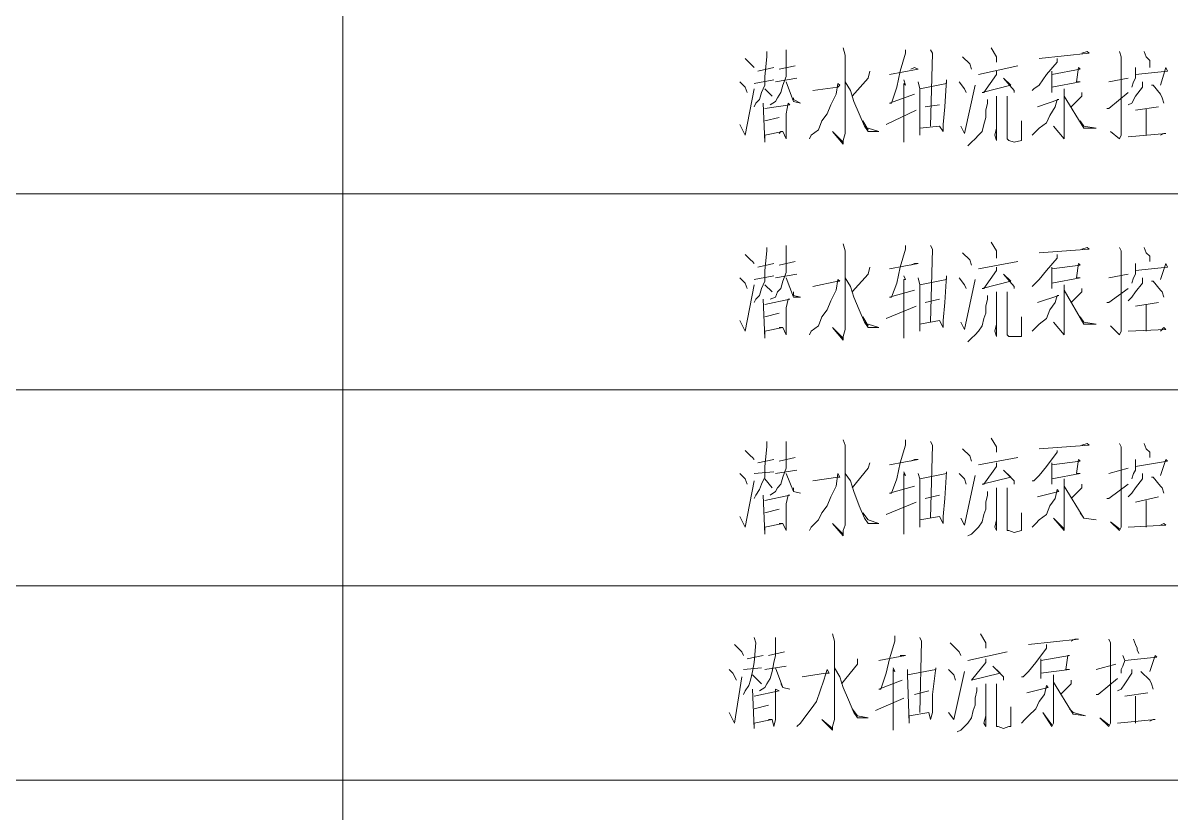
# Model space of a CAD drawing. Header units: millimetres. Extents: x 201 to 11482, y -7821 to 251.
# Drawn here: x 3318.21 to 3359.13, y -6801.53 to -6773.37 of the extents above; entities that cross this region are included whole.
import ezdxf

# ---------------------------------------------------------------- set-up
doc = ezdxf.new("R2010")
doc.units = ezdxf.units.MM

msp = doc.modelspace()

# ---------------------------------------------------------------- linework, layer by layer
at = {"color": 0, "lineweight": 18}
for points in [[(3279.822, -6772.481), (3279.822, -6779.466), (3329.606, -6779.466)], [(3329.606, -6772.481), (3329.606, -6779.466), (3389.36, -6779.466)], [(3344.719, -6774.386), (3344.719, -6774.577), (3344.656, -6775.275), (3344.656, -6775.593), (3344.529, -6775.847), (3344.465, -6776.101), (3344.338, -6776.228), (3344.275, -6776.355)], [(3345.418, -6774.323), (3345.418, -6774.513), (3345.418, -6775.021), (3345.418, -6775.275), (3345.291, -6775.593), (3345.227, -6775.847), (3345.1, -6776.037), (3345.037, -6776.164), (3344.846, -6776.291)], [(3347.45, -6774.259), (3347.513, -6774.513), (3347.513, -6777.307), (3347.45, -6777.561), (3347.45, -6777.688), (3347.069, -6777.244), (3347.45, -6777.625)], [(3349.672, -6774.323), (3349.672, -6774.45), (3349.482, -6775.085), (3349.355, -6775.656), (3349.164, -6776.228), (3349.101, -6776.228), (3349.99, -6775.91)], [(3350.561, -6774.323), (3350.625, -6774.45), (3350.625, -6774.45), (3350.561, -6777.053)], [(3352.72, -6774.259), (3352.911, -6774.577), (3352.911, -6774.64), (3352.911, -6774.767)], [(3354.435, -6774.64), (3356.213, -6774.45), (3356.149, -6774.386), (3355.959, -6774.45)], [(3357.292, -6774.386), (3357.356, -6774.577), (3357.356, -6777.371), (3357.292, -6777.498), (3356.975, -6777.244), (3357.292, -6777.498)], [(3358.181, -6774.386), (3358.245, -6774.577), (3358.372, -6774.704), (3358.372, -6774.831), (3358.372, -6774.958)], [(3343.957, -6774.64), (3344.148, -6774.831), (3344.211, -6774.894), (3344.275, -6774.958)], [(3351.704, -6774.577), (3351.958, -6774.831), (3352.022, -6775.021)], [(3355.07, -6774.64), (3355.07, -6774.767), (3354.689, -6775.212), (3354.435, -6775.593), (3354.244, -6775.72), (3354.181, -6775.783)], [(3344.402, -6775.085), (3344.973, -6774.958)], [(3345.164, -6775.021), (3345.735, -6774.894)], [(3348.402, -6775.085), (3348.339, -6775.339), (3347.767, -6775.974)], [(3349.101, -6775.212), (3350.117, -6775.021), (3349.99, -6774.958), (3349.863, -6775.021)], [(3352.276, -6775.212), (3353.673, -6774.894)], [(3352.911, -6775.085), (3352.911, -6775.212), (3352.466, -6775.847), (3352.403, -6775.847), (3353.419, -6775.593), (3353.165, -6775.339), (3353.546, -6775.783), (3353.546, -6775.847)], [(3354.879, -6775.085), (3354.879, -6775.847), (3354.879, -6775.656), (3355.895, -6775.466), (3355.768, -6775.466), (3355.832, -6774.958), (3355.895, -6775.021), (3354.879, -6775.212)], [(3357.864, -6774.958), (3357.864, -6775.212), (3357.864, -6775.339), (3357.8, -6775.466), (3357.737, -6775.656)], [(3357.864, -6775.212), (3359.007, -6775.085), (3358.943, -6774.958), (3358.753, -6775.593)], [(3343.767, -6775.466), (3343.957, -6775.656), (3344.021, -6775.847)], [(3344.973, -6775.402), (3344.275, -6775.529)], [(3345.799, -6775.339), (3345.037, -6775.466)], [(3345.418, -6775.466), (3345.672, -6776.164), (3345.926, -6776.228), (3345.672, -6776.101), (3345.672, -6776.037)], [(3346.37, -6775.783), (3347.259, -6775.656), (3347.323, -6775.593), (3347.259, -6775.529), (3347.196, -6775.91), (3347.005, -6776.291), (3346.878, -6776.609), (3346.688, -6776.863), (3346.561, -6777.18), (3346.307, -6777.371), (3346.243, -6777.498)], [(3347.513, -6775.466), (3347.704, -6775.783), (3347.831, -6776.164), (3348.021, -6776.609), (3348.212, -6777.053), (3348.339, -6777.244), (3348.72, -6777.244), (3348.339, -6777.117)], [(3349.609, -6775.402), (3349.672, -6775.593), (3349.609, -6775.529), (3349.609, -6777.625), (3349.609, -6777.498), (3349.609, -6777.244)], [(3350.117, -6775.466), (3350.18, -6775.72), (3350.18, -6777.371), (3350.18, -6777.117), (3350.879, -6777.053), (3351.006, -6777.244), (3351.006, -6776.99), (3351.069, -6776.355), (3351.133, -6775.402), (3351.133, -6775.529), (3350.18, -6775.72)], [(3351.577, -6775.466), (3351.768, -6775.72), (3351.831, -6775.847)], [(3351.641, -6777.053), (3351.768, -6777.307), (3352.149, -6775.593)], [(3356.911, -6775.466), (3357.61, -6775.339)], [(3358.118, -6775.466), (3358.118, -6775.656), (3357.864, -6775.974), (3357.737, -6776.228), (3357.61, -6776.291)], [(3358.435, -6775.593), (3358.499, -6775.593), (3358.753, -6775.91), (3358.816, -6776.037), (3358.88, -6776.228)], [(3343.767, -6776.99), (3343.957, -6777.371), (3344.275, -6775.72)], [(3344.656, -6775.72), (3344.91, -6775.974)], [(3352.911, -6775.974), (3352.911, -6776.101), (3352.911, -6777.307), (3352.911, -6777.561), (3352.847, -6777.371), (3352.911, -6777.117)], [(3353.292, -6775.974), (3353.292, -6777.18), (3353.292, -6777.371), (3353.292, -6777.498), (3353.355, -6777.561), (3353.546, -6777.625), (3353.8, -6777.561), (3353.8, -6777.498), (3353.8, -6776.863)], [(3355.324, -6775.72), (3355.324, -6775.847), (3355.324, -6777.18), (3355.324, -6777.371), (3355.324, -6777.498), (3354.943, -6777.053), (3355.324, -6777.498)], [(3355.324, -6775.974), (3356.022, -6777.117), (3356.467, -6777.117), (3356.022, -6777.053), (3355.895, -6776.863)], [(3355.959, -6775.847), (3355.959, -6775.974), (3355.578, -6776.355)], [(3356.848, -6776.418), (3356.911, -6776.418), (3357.61, -6775.847)], [(3344.592, -6776.228), (3344.656, -6777.625), (3344.656, -6777.371), (3345.291, -6777.244), (3345.227, -6777.244), (3345.164, -6777.307)], [(3344.656, -6776.418), (3345.545, -6776.291), (3345.481, -6776.228), (3345.418, -6776.609), (3345.418, -6776.863), (3345.418, -6777.117), (3345.418, -6777.307), (3345.418, -6777.498), (3345.291, -6777.244)], [(3348.974, -6776.99), (3350.053, -6776.482)], [(3350.371, -6776.355), (3350.879, -6776.291)], [(3352.593, -6776.101), (3352.593, -6776.228), (3352.53, -6776.482), (3352.53, -6776.736), (3352.466, -6776.99), (3352.403, -6777.244), (3352.276, -6777.371), (3352.149, -6777.498), (3352.022, -6777.625), (3351.895, -6777.752)], [(3354.371, -6776.355), (3355.133, -6776.101), (3355.07, -6776.101), (3355.006, -6776.355), (3354.816, -6776.672), (3354.689, -6776.926), (3354.435, -6777.117), (3354.308, -6777.244), (3354.181, -6777.371)], [(3357.864, -6776.482), (3358.689, -6776.355)], [(3358.245, -6776.418), (3358.245, -6777.371)], [(3345.164, -6776.736), (3344.656, -6776.863)], [(3348.148, -6776.863), (3348.339, -6777.18)], [(3357.61, -6777.434), (3358.943, -6777.307), (3358.88, -6777.307), (3358.753, -6777.371)], [(3279.822, -6779.466), (3279.822, -6786.451), (3329.606, -6786.451)], [(3329.606, -6779.466), (3329.606, -6786.451), (3389.36, -6786.451)], [(3344.719, -6781.371), (3344.719, -6781.498), (3344.656, -6782.197), (3344.656, -6782.578), (3344.529, -6782.832), (3344.465, -6783.086), (3344.338, -6783.213), (3344.275, -6783.34)], [(3345.418, -6781.308), (3345.418, -6781.498), (3345.418, -6782.006), (3345.418, -6782.26), (3345.291, -6782.578), (3345.227, -6782.832), (3345.1, -6782.959), (3345.037, -6783.149), (3344.846, -6783.213)], [(3347.45, -6781.244), (3347.513, -6781.498), (3347.513, -6784.292), (3347.45, -6784.546), (3347.45, -6784.673), (3347.069, -6784.229), (3347.45, -6784.61)], [(3349.672, -6781.308), (3349.672, -6781.435), (3349.482, -6782.07), (3349.355, -6782.641), (3349.164, -6783.149), (3349.101, -6783.149), (3349.99, -6782.895)], [(3350.561, -6781.308), (3350.625, -6781.435), (3350.625, -6781.435), (3350.561, -6784.038)], [(3352.72, -6781.181), (3352.911, -6781.498), (3352.911, -6781.625), (3352.911, -6781.752)], [(3354.435, -6781.562), (3356.213, -6781.435), (3356.149, -6781.371), (3355.959, -6781.435)], [(3357.292, -6781.371), (3357.356, -6781.498), (3357.356, -6784.356), (3357.292, -6784.483), (3357.292, -6784.483), (3356.975, -6784.165), (3357.292, -6784.483)], [(3358.181, -6781.371), (3358.245, -6781.562), (3358.372, -6781.689), (3358.372, -6781.752), (3358.372, -6781.879)], [(3343.957, -6781.625), (3344.148, -6781.816), (3344.211, -6781.879), (3344.275, -6781.943)], [(3351.704, -6781.562), (3351.958, -6781.816), (3352.022, -6782.006)], [(3355.07, -6781.625), (3355.07, -6781.752), (3354.689, -6782.197), (3354.435, -6782.514), (3354.244, -6782.705), (3354.181, -6782.768)], [(3344.402, -6782.07), (3344.973, -6781.943)], [(3345.164, -6782.006), (3345.735, -6781.879)], [(3348.402, -6782.07), (3348.339, -6782.324), (3347.767, -6782.959)], [(3349.101, -6782.133), (3350.117, -6781.943), (3349.99, -6781.943), (3349.863, -6782.006)], [(3352.276, -6782.133), (3353.673, -6781.879)], [(3352.911, -6782.07), (3352.911, -6782.197), (3352.466, -6782.832), (3352.403, -6782.832), (3353.419, -6782.578), (3353.165, -6782.324), (3353.546, -6782.768), (3353.546, -6782.832)], [(3354.879, -6782.07), (3354.879, -6782.832), (3354.879, -6782.641), (3355.895, -6782.451), (3355.768, -6782.451), (3355.832, -6781.943), (3355.895, -6782.006), (3354.879, -6782.133)], [(3357.864, -6781.943), (3357.864, -6782.197), (3357.864, -6782.324), (3357.8, -6782.451), (3357.737, -6782.641)], [(3357.864, -6782.197), (3359.007, -6782.07), (3358.943, -6781.943), (3358.753, -6782.514)], [(3343.767, -6782.451), (3343.957, -6782.641), (3344.021, -6782.832)], [(3344.973, -6782.387), (3344.275, -6782.514)], [(3345.799, -6782.324), (3345.037, -6782.451)], [(3345.418, -6782.451), (3345.672, -6783.149), (3345.926, -6783.149), (3345.672, -6783.086), (3345.672, -6782.959)], [(3346.37, -6782.768), (3347.259, -6782.578), (3347.323, -6782.578), (3347.259, -6782.514), (3347.196, -6782.895), (3347.005, -6783.276), (3346.878, -6783.594), (3346.688, -6783.848), (3346.561, -6784.165), (3346.307, -6784.356), (3346.243, -6784.483)], [(3347.513, -6782.451), (3347.704, -6782.768), (3347.831, -6783.149), (3348.021, -6783.594), (3348.212, -6784.038), (3348.339, -6784.229), (3348.72, -6784.229), (3348.339, -6784.102)], [(3349.609, -6782.387), (3349.672, -6782.514), (3349.609, -6782.514), (3349.609, -6784.61), (3349.609, -6784.483), (3349.609, -6784.165)], [(3350.117, -6782.451), (3350.18, -6782.705), (3350.18, -6784.356), (3350.18, -6784.102), (3350.879, -6783.975), (3351.006, -6784.229), (3351.006, -6783.975), (3351.069, -6783.34), (3351.133, -6782.387), (3351.133, -6782.514), (3350.18, -6782.705)], [(3351.577, -6782.451), (3351.768, -6782.705), (3351.831, -6782.832)], [(3351.641, -6784.038), (3351.768, -6784.292), (3352.149, -6782.514)], [(3356.911, -6782.451), (3357.61, -6782.324)], [(3358.118, -6782.451), (3358.118, -6782.641), (3357.864, -6782.959), (3357.737, -6783.149), (3357.61, -6783.276)], [(3358.435, -6782.578), (3358.499, -6782.578), (3358.753, -6782.895), (3358.816, -6782.959), (3358.88, -6783.149)], [(3343.767, -6783.975), (3343.957, -6784.356), (3344.275, -6782.705)], [(3344.656, -6782.705), (3344.91, -6782.959)], [(3352.911, -6782.959), (3352.911, -6783.086), (3352.911, -6784.292), (3352.911, -6784.546), (3352.847, -6784.356), (3352.911, -6784.102)], [(3353.292, -6782.959), (3353.292, -6784.165), (3353.292, -6784.356), (3353.292, -6784.483), (3353.355, -6784.546), (3353.546, -6784.546), (3353.8, -6784.546), (3353.8, -6784.483), (3353.8, -6783.848)], [(3355.324, -6782.705), (3355.324, -6782.832), (3355.324, -6784.165), (3355.324, -6784.356), (3355.324, -6784.483), (3354.943, -6784.038), (3355.324, -6784.483)], [(3355.324, -6782.895), (3356.022, -6784.102), (3356.467, -6784.102), (3356.022, -6784.038), (3355.895, -6783.848)], [(3355.959, -6782.832), (3355.959, -6782.959), (3355.578, -6783.34)], [(3356.848, -6783.34), (3356.911, -6783.34), (3357.61, -6782.832)], [(3344.592, -6783.213), (3344.656, -6784.61), (3344.656, -6784.356), (3345.291, -6784.229), (3345.227, -6784.229), (3345.164, -6784.229)], [(3344.656, -6783.403), (3345.545, -6783.213), (3345.481, -6783.213), (3345.418, -6783.53), (3345.418, -6783.848), (3345.418, -6784.102), (3345.418, -6784.229), (3345.418, -6784.483), (3345.291, -6784.229)], [(3350.371, -6783.34), (3350.879, -6783.213)], [(3352.593, -6783.086), (3352.593, -6783.213), (3352.53, -6783.467), (3352.53, -6783.721), (3352.466, -6783.911), (3352.403, -6784.165), (3352.276, -6784.356), (3352.149, -6784.483), (3352.022, -6784.61), (3351.895, -6784.737)], [(3354.371, -6783.34), (3355.133, -6783.086), (3355.07, -6783.086), (3355.006, -6783.34), (3354.816, -6783.594), (3354.689, -6783.911), (3354.435, -6784.102), (3354.308, -6784.229), (3354.181, -6784.356)], [(3357.864, -6783.467), (3358.689, -6783.34)], [(3358.245, -6783.403), (3358.245, -6784.356)], [(3345.164, -6783.721), (3344.656, -6783.848)], [(3348.148, -6783.848), (3348.339, -6784.165)], [(3348.974, -6783.911), (3350.053, -6783.467)], [(3357.61, -6784.356), (3358.943, -6784.292), (3358.88, -6784.229), (3358.753, -6784.356)], [(3279.822, -6786.451), (3279.822, -6793.436), (3329.606, -6793.436)], [(3329.606, -6786.451), (3329.606, -6793.436), (3389.36, -6793.436)], [(3344.719, -6788.293), (3344.719, -6788.483), (3344.656, -6789.182), (3344.656, -6789.563), (3344.529, -6789.817), (3344.465, -6790.007), (3344.338, -6790.198), (3344.275, -6790.325)], [(3345.418, -6788.293), (3345.418, -6788.42), (3345.418, -6788.991), (3345.418, -6789.245), (3345.291, -6789.563), (3345.227, -6789.817), (3345.1, -6789.944), (3345.037, -6790.071), (3344.846, -6790.198)], [(3347.45, -6788.229), (3347.513, -6788.42), (3347.513, -6791.277), (3347.45, -6791.468), (3347.45, -6791.658), (3347.069, -6791.214), (3347.45, -6791.595)], [(3349.672, -6788.229), (3349.672, -6788.42), (3349.482, -6789.055), (3349.355, -6789.626), (3349.164, -6790.134), (3349.101, -6790.134), (3349.99, -6789.88)], [(3350.561, -6788.293), (3350.625, -6788.42), (3350.625, -6788.42), (3350.561, -6791.023)], [(3352.72, -6788.166), (3352.911, -6788.483), (3352.911, -6788.61), (3352.911, -6788.674)], [(3343.957, -6788.61), (3344.148, -6788.801), (3344.211, -6788.864), (3344.275, -6788.928)], [(3351.704, -6788.547), (3351.958, -6788.801), (3352.022, -6788.991)], [(3355.07, -6788.61), (3355.07, -6788.674), (3354.689, -6789.182), (3354.435, -6789.499), (3354.244, -6789.69), (3354.181, -6789.69)], [(3354.435, -6788.547), (3356.213, -6788.42), (3356.149, -6788.356), (3355.959, -6788.42)], [(3357.292, -6788.356), (3357.356, -6788.483), (3357.356, -6791.341), (3357.292, -6791.468), (3357.292, -6791.468), (3356.975, -6791.15), (3357.292, -6791.404)], [(3358.181, -6788.356), (3358.245, -6788.547), (3358.372, -6788.674), (3358.372, -6788.737), (3358.372, -6788.864)], [(3344.402, -6789.055), (3344.973, -6788.928)], [(3345.164, -6788.991), (3345.735, -6788.864)], [(3348.402, -6789.055), (3348.339, -6789.245), (3347.767, -6789.944)], [(3349.101, -6789.118), (3350.117, -6788.928), (3349.99, -6788.928), (3349.863, -6788.991)], [(3352.276, -6789.118), (3353.673, -6788.864)], [(3352.911, -6789.055), (3352.911, -6789.182), (3352.466, -6789.817), (3352.403, -6789.817), (3353.419, -6789.563), (3353.165, -6789.309), (3353.546, -6789.69), (3353.546, -6789.817)], [(3354.879, -6789.055), (3354.879, -6789.817), (3354.879, -6789.626), (3355.895, -6789.436), (3355.768, -6789.436), (3355.832, -6788.928), (3355.895, -6788.991), (3354.879, -6789.118)], [(3357.864, -6788.928), (3357.864, -6789.182), (3357.864, -6789.309), (3357.8, -6789.436), (3357.737, -6789.626)], [(3357.864, -6789.182), (3359.007, -6788.991), (3358.943, -6788.928), (3358.753, -6789.499)], [(3343.767, -6789.436), (3343.957, -6789.626), (3344.021, -6789.817)], [(3344.973, -6789.372), (3344.275, -6789.436)], [(3345.799, -6789.309), (3345.037, -6789.436)], [(3345.418, -6789.436), (3345.672, -6790.071), (3345.926, -6790.134), (3345.672, -6790.071), (3345.672, -6789.944)], [(3346.37, -6789.69), (3347.259, -6789.563), (3347.323, -6789.563), (3347.259, -6789.436), (3347.196, -6789.88), (3347.005, -6790.261), (3346.878, -6790.579), (3346.688, -6790.833), (3346.561, -6791.087), (3346.307, -6791.341), (3346.243, -6791.468)], [(3347.513, -6789.436), (3347.704, -6789.69), (3347.831, -6790.071), (3348.021, -6790.579), (3348.212, -6791.023), (3348.339, -6791.214), (3348.72, -6791.214), (3348.339, -6791.087)], [(3349.609, -6789.372), (3349.672, -6789.499), (3349.609, -6789.436), (3349.609, -6791.595), (3349.609, -6791.404), (3349.609, -6791.15)], [(3350.117, -6789.436), (3350.18, -6789.626), (3350.18, -6791.341), (3350.18, -6791.087), (3350.879, -6790.96), (3351.006, -6791.214), (3351.006, -6790.96), (3351.069, -6790.325), (3351.133, -6789.372), (3351.133, -6789.436), (3350.18, -6789.626)], [(3351.577, -6789.436), (3351.768, -6789.626), (3351.831, -6789.817)], [(3351.641, -6791.023), (3351.768, -6791.277), (3352.149, -6789.499)], [(3356.911, -6789.436), (3357.61, -6789.245)], [(3358.118, -6789.436), (3358.118, -6789.626), (3357.864, -6789.944), (3357.737, -6790.134), (3357.61, -6790.261)], [(3358.435, -6789.563), (3358.499, -6789.563), (3358.753, -6789.88), (3358.816, -6789.944), (3358.88, -6790.134)], [(3343.767, -6790.96), (3343.957, -6791.341), (3344.275, -6789.69)], [(3344.656, -6789.626), (3344.91, -6789.944)], [(3352.911, -6789.944), (3352.911, -6790.071), (3352.911, -6791.277), (3352.911, -6791.468), (3352.847, -6791.341), (3352.911, -6791.087)], [(3353.292, -6789.944), (3353.292, -6791.087), (3353.292, -6791.341), (3353.292, -6791.468), (3353.355, -6791.468), (3353.546, -6791.531), (3353.8, -6791.468), (3353.8, -6791.468), (3353.8, -6790.833)], [(3355.324, -6789.626), (3355.324, -6789.817), (3355.324, -6791.087), (3355.324, -6791.341), (3355.324, -6791.468), (3354.943, -6791.023), (3355.324, -6791.404)], [(3355.324, -6789.88), (3356.022, -6791.023), (3356.467, -6791.087), (3356.022, -6791.023), (3355.895, -6790.833)], [(3355.959, -6789.817), (3355.959, -6789.944), (3355.578, -6790.325)], [(3356.848, -6790.325), (3356.911, -6790.325), (3357.61, -6789.817)], [(3344.592, -6790.198), (3344.656, -6791.595), (3344.656, -6791.341), (3345.291, -6791.214), (3345.227, -6791.214), (3345.164, -6791.214)], [(3344.656, -6790.388), (3345.545, -6790.198), (3345.481, -6790.198), (3345.418, -6790.515), (3345.418, -6790.833), (3345.418, -6791.087), (3345.418, -6791.214), (3345.418, -6791.468), (3345.291, -6791.214)], [(3350.371, -6790.325), (3350.879, -6790.198)], [(3352.593, -6790.071), (3352.593, -6790.198), (3352.53, -6790.452), (3352.53, -6790.706), (3352.466, -6790.896), (3352.403, -6791.15), (3352.276, -6791.341), (3352.149, -6791.468), (3352.022, -6791.595), (3351.895, -6791.658)], [(3354.371, -6790.261), (3355.133, -6790.071), (3355.07, -6790.007), (3355.006, -6790.325), (3354.816, -6790.579), (3354.689, -6790.896), (3354.435, -6791.087), (3354.308, -6791.214), (3354.181, -6791.341)], [(3357.864, -6790.452), (3358.689, -6790.261)], [(3358.245, -6790.388), (3358.245, -6791.341)], [(3345.164, -6790.706), (3344.656, -6790.833)], [(3348.974, -6790.896), (3350.053, -6790.452)], [(3348.148, -6790.833), (3348.339, -6791.087)], [(3357.61, -6791.341), (3358.943, -6791.277), (3358.88, -6791.214), (3358.753, -6791.277)], [(3279.822, -6793.436), (3279.822, -6800.358), (3329.606, -6800.358)], [(3329.606, -6793.436), (3329.606, -6800.358), (3389.36, -6800.358)], [(3344.275, -6795.278), (3344.338, -6795.468), (3344.275, -6796.167), (3344.211, -6796.484), (3344.148, -6796.802), (3344.084, -6796.992), (3343.957, -6797.183), (3343.894, -6797.31)], [(3345.037, -6795.278), (3345.037, -6795.405), (3345.037, -6795.913), (3344.973, -6796.167), (3344.91, -6796.484), (3344.846, -6796.738), (3344.719, -6796.929), (3344.656, -6797.056), (3344.465, -6797.183)], [(3347.069, -6795.151), (3347.132, -6795.405), (3347.132, -6798.199), (3347.069, -6798.453), (3347.069, -6798.58), (3346.688, -6798.199), (3347.069, -6798.516)], [(3349.291, -6795.214), (3349.291, -6795.405), (3349.101, -6796.04), (3348.974, -6796.548), (3348.783, -6797.119), (3348.72, -6797.119), (3349.545, -6796.802)], [(3350.18, -6795.278), (3350.244, -6795.405), (3350.244, -6795.405), (3350.18, -6797.945)], [(3352.339, -6795.151), (3352.53, -6795.468), (3352.53, -6795.532), (3352.53, -6795.659)], [(3343.576, -6795.532), (3343.767, -6795.722), (3343.83, -6795.786), (3343.894, -6795.913)], [(3351.26, -6795.468), (3351.577, -6795.786), (3351.641, -6795.913)], [(3354.689, -6795.532), (3354.689, -6795.659), (3354.308, -6796.167), (3354.054, -6796.484), (3353.863, -6796.675), (3353.8, -6796.675)], [(3354.054, -6795.532), (3355.832, -6795.341), (3355.705, -6795.341), (3355.578, -6795.405)], [(3356.911, -6795.341), (3356.975, -6795.468), (3356.975, -6798.326), (3356.911, -6798.453), (3356.911, -6798.453), (3356.594, -6798.135), (3356.911, -6798.389)], [(3357.8, -6795.341), (3357.864, -6795.532), (3357.927, -6795.659), (3357.927, -6795.722), (3357.991, -6795.849)], [(3344.021, -6796.04), (3344.592, -6795.913)], [(3344.783, -6795.913), (3345.354, -6795.786)], [(3347.958, -6796.04), (3347.958, -6796.23), (3347.386, -6796.929)], [(3348.72, -6796.103), (3349.672, -6795.913), (3349.609, -6795.913), (3349.482, -6795.913)], [(3351.895, -6796.103), (3353.292, -6795.786)], [(3352.53, -6796.04), (3352.53, -6796.167), (3352.022, -6796.802), (3352.022, -6796.802), (3353.038, -6796.548), (3352.784, -6796.294), (3353.165, -6796.675), (3353.165, -6796.802)], [(3354.498, -6796.04), (3354.498, -6796.738), (3354.498, -6796.548), (3355.514, -6796.421), (3355.387, -6796.421), (3355.451, -6795.913), (3355.514, -6795.913), (3354.498, -6796.103)], [(3357.419, -6795.913), (3357.483, -6796.103), (3357.419, -6796.294), (3357.356, -6796.421), (3357.356, -6796.548)], [(3357.483, -6796.103), (3358.626, -6795.976), (3358.562, -6795.913), (3358.372, -6796.484)], [(3343.386, -6796.421), (3343.513, -6796.548), (3343.64, -6796.802)], [(3344.529, -6796.357), (3343.894, -6796.421)], [(3345.418, -6796.294), (3344.656, -6796.421)], [(3345.037, -6796.357), (3345.291, -6797.056), (3345.545, -6797.119), (3345.291, -6797.056), (3345.227, -6796.929)], [(3345.989, -6796.675), (3346.815, -6796.548), (3346.942, -6796.548), (3346.878, -6796.421), (3346.751, -6796.802), (3346.624, -6797.183), (3346.497, -6797.564), (3346.307, -6797.818), (3346.116, -6798.072), (3345.926, -6798.326), (3345.799, -6798.453)], [(3347.132, -6796.357), (3347.323, -6796.675), (3347.45, -6797.056), (3347.64, -6797.5), (3347.831, -6797.945), (3347.958, -6798.135), (3348.339, -6798.135), (3347.958, -6798.072)], [(3349.228, -6796.357), (3349.291, -6796.484), (3349.228, -6796.421), (3349.228, -6798.58), (3349.228, -6798.389), (3349.228, -6798.135)], [(3349.736, -6796.421), (3349.736, -6796.611), (3349.799, -6798.326), (3349.799, -6798.072), (3350.498, -6797.945), (3350.561, -6798.199), (3350.625, -6797.945), (3350.625, -6797.31), (3350.752, -6796.357), (3350.752, -6796.421), (3349.736, -6796.611)], [(3351.196, -6796.421), (3351.387, -6796.611), (3351.45, -6796.802)], [(3351.196, -6797.945), (3351.387, -6798.199), (3351.768, -6796.484)], [(3356.467, -6796.421), (3357.165, -6796.23)], [(3357.737, -6796.421), (3357.737, -6796.548), (3357.483, -6796.929), (3357.356, -6797.119), (3357.229, -6797.183)], [(3358.054, -6796.484), (3358.372, -6796.802), (3358.435, -6796.929), (3358.499, -6797.119)], [(3343.386, -6797.945), (3343.576, -6798.326), (3343.83, -6796.675)], [(3344.211, -6796.611), (3344.529, -6796.929)], [(3352.53, -6796.929), (3352.53, -6797.056), (3352.53, -6798.199), (3352.53, -6798.453), (3352.466, -6798.326), (3352.53, -6798.072)], [(3352.911, -6796.929), (3352.911, -6798.072), (3352.911, -6798.326), (3352.911, -6798.453), (3352.974, -6798.453), (3353.165, -6798.516), (3353.355, -6798.453), (3353.419, -6798.453), (3353.419, -6797.754)], [(3354.943, -6796.611), (3354.943, -6796.738), (3354.943, -6798.072), (3354.943, -6798.326), (3354.879, -6798.453), (3354.562, -6797.945), (3354.879, -6798.389)], [(3354.943, -6796.865), (3355.641, -6798.008), (3356.086, -6798.072), (3355.641, -6797.945), (3355.514, -6797.818)], [(3355.578, -6796.802), (3355.578, -6796.929), (3355.197, -6797.31)], [(3356.467, -6797.31), (3356.53, -6797.31), (3357.229, -6796.738)], [(3344.211, -6797.119), (3344.275, -6798.516), (3344.275, -6798.326), (3344.91, -6798.199), (3344.846, -6798.199), (3344.783, -6798.199)], [(3344.275, -6797.373), (3345.164, -6797.183), (3345.037, -6797.119), (3345.037, -6797.5), (3345.037, -6797.818), (3345.037, -6798.072), (3345.037, -6798.199), (3344.973, -6798.453), (3344.91, -6798.199)], [(3349.99, -6797.31), (3350.498, -6797.183)], [(3352.212, -6797.056), (3352.212, -6797.183), (3352.149, -6797.437), (3352.149, -6797.691), (3352.085, -6797.881), (3352.022, -6798.135), (3351.895, -6798.326), (3351.768, -6798.453), (3351.641, -6798.58), (3351.514, -6798.643)], [(3353.99, -6797.246), (3354.752, -6797.056), (3354.689, -6796.992), (3354.625, -6797.31), (3354.435, -6797.564), (3354.308, -6797.818), (3354.054, -6798.072), (3353.927, -6798.199), (3353.8, -6798.326)], [(3357.483, -6797.373), (3358.308, -6797.246)], [(3344.783, -6797.691), (3344.275, -6797.818)], [(3348.593, -6797.881), (3349.609, -6797.437)], [(3357.864, -6797.373), (3357.864, -6798.326)], [(3347.767, -6797.818), (3347.958, -6798.072)], [(3357.229, -6798.326), (3358.562, -6798.199), (3358.499, -6798.199), (3358.372, -6798.262)], [(3329.606, -6800.358), (3329.606, -6807.343), (3389.36, -6807.343)]]:
    msp.add_lwpolyline(points, dxfattribs=at)

doc.saveas('drawing.dxf')
